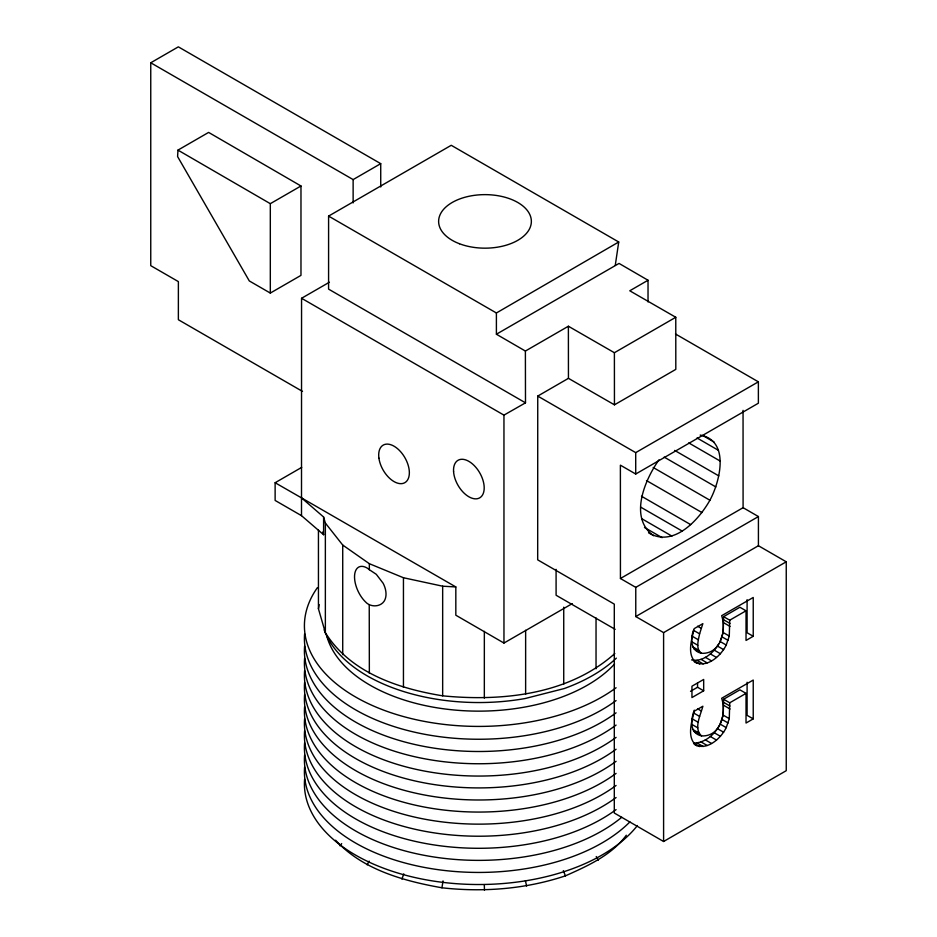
<?xml version="1.0" encoding="UTF-8"?>
<svg xmlns="http://www.w3.org/2000/svg" width="937" height="937" viewBox="0 0 937 937"><rect width="100%" height="100%" fill="white"/><g stroke="black" fill="none" stroke-linecap="round" stroke-linejoin="round"><path stroke-width="1.41" d="M380.727 186.978L380.727 163.659L178.346 46.85L150.752 62.779L150.752 265.663L178.381 281.615L178.37 319.728L302.522 391.42M301.503 515.666L275.127 500.44L275.127 482.731L301.527 497.898L323.605 517.013L323.605 534.722L301.503 515.666L301.562 298.282L329.402 282.224M614.824 653.534C568.654 694.75 501.963 701.672 442.662 695.828C398.366 688.59 350.356 672.754 325.362 632.674L325.362 523.057L323.605 517.013M328.594 216.096L328.582 289.123L525.493 402.828L525.388 351.047L496.399 334.228L496.399 312.981L618.725 242.004L451.247 145.294L328.594 216.096L496.399 312.981M342.719 654.67L342.719 545.053L325.362 523.057M403.449 687.36L403.449 577.742L369.354 563.699L342.719 545.053M442.662 695.828L442.662 586.199L403.449 577.742M484.335 698.135L484.347 631.362M525.634 694.153L525.634 630.273M496.399 334.228L619.052 263.426L648.029 280.245L629.769 290.786L675.776 317.28L675.811 369.377L614.449 404.831L568.443 378.337L537.744 396.082L537.686 559.846L614.297 604.131L614.297 813.035L663.595 841.496L786.248 770.682L786.248 561.802L758.42 545.732L635.766 616.546L635.766 587.37L620.435 578.504L620.388 465.174L635.719 474.017L758.384 403.203L758.373 381.827L675.483 333.982M563.734 684.127L563.734 607.188M596.037 668.749L596.037 617.94M648.029 301.937L648.029 280.245M369.342 569.708L367.702 568.396A21.715 11.279 64.6 0 0 354.573 575.482A21.715 11.279 64.6 0 0 365.512 601.905C370.209 607.199 379.86 607.328 384.065 601.343A21.469 14.266 51 0 0 383.151 583.282L376.287 574.311L369.342 569.708L369.354 563.699M177.96 150.119L177.597 156.584L249.312 280.948L270.313 293.07L300.976 275.373L300.976 185.983L208.623 132.41L177.96 150.119L270.313 203.68L270.313 293.07M694.223 661.721C706.732 668.948 720.916 655.865 726.234 645.031L720.096 641.494L723.141 632.51L723.598 616.663L739.89 607.246L746.028 610.795L746.028 640.439L753.231 636.282L753.231 597.466L721.666 615.691C726.69 630.683 720.588 654.342 701.532 653.3C690.382 650.969 690.346 638.929 693.474 630.296L699.599 633.834C698.44 639.842 695.301 649.165 701.532 653.3M726.234 645.031L729.279 636.047L729.724 620.2L723.598 616.663M694.223 744.318C706.732 751.533 720.916 738.461 726.234 727.627L720.096 724.078L723.141 715.107L723.598 699.248L739.89 689.843L746.028 693.38L746.028 723.036L753.231 718.878L753.231 680.051L721.666 698.276C726.702 713.28 720.588 736.939 701.532 735.896C689.035 733.202 690.85 719.241 694.305 710.152M726.234 727.627L729.279 718.644L729.724 702.797L723.598 699.248M701.532 735.896C693.31 728.389 700.618 715.212 702.855 706.24L694.165 711.253C691.846 721.912 686.212 737.688 696.683 745.735M648.545 532.813C673.34 547.887 698.651 520.211 709.906 500.229C720.084 481.431 730.263 440.589 700.208 435.073M615.258 265.417L618.725 242.004M335.575 840.208C362.619 869.735 403.683 880.991 441.936 887.784L443.037 880.909M325.362 632.674L318.451 608.839L319.154 604.588M699.599 633.834L702.855 623.644L694.165 628.657C691.846 639.315 686.212 655.104 696.683 663.138M401.938 879.152L403.777 873.858M367.175 864.839L369.178 861.126M691.553 659.894C702.773 662.295 713.49 652.937 718.796 643.789M699.693 746.613L693.567 743.064C704.683 743.111 714.486 734.713 719.452 725.238M658.957 459.856C644.855 479.826 628.504 517.798 653.593 535.73M626.326 835.23C611.533 855.317 587.616 865.905 565.433 875.849C525.68 889.084 483.469 892.422 441.936 887.784M340.002 845.818L341.665 843.569M270.313 203.68L300.976 185.983M150.752 62.779L353.132 179.588L380.727 163.659M275.127 482.731L301.702 467.376M525.388 351.047L568.384 326.228L614.391 352.722L675.776 317.28M537.744 396.082L635.708 452.63L758.373 381.827M301.527 497.898L455.827 586.937L455.827 615.211L503.965 643.051L572.284 603.604M620.435 578.504L743.088 507.69L743.053 410.347M635.766 587.37L758.42 516.556L743.088 507.69M635.766 616.546L663.595 632.616L786.248 561.802M729.724 620.2L746.028 610.795M690.51 691.319L697.55 687.254L703.675 690.792L703.675 679.442L691.951 686.212L691.951 697.561L703.675 690.792M729.724 702.797L746.028 693.38M301.562 298.282L503.954 415.126L525.493 402.828M442.662 586.199L455.827 586.937M695.406 732.347L698.229 732.511M702.68 435.459L714.029 442.006M697.023 437.966L718.445 450.334M688.765 442.92L720.272 461.109M674.663 450.416L718.784 475.879M664.181 457.104L715.856 486.935M653.183 467.481L709.906 500.229M646.483 480.552L701.954 512.562M641.47 496.223L690.628 524.591M640.685 507.128L682.288 531.138M641.658 518.641L671.911 536.105M644.48 527.484L662.131 537.674M753.231 636.282L747.094 632.744L747.094 599.668M723.844 619.896L729.97 623.433M723.926 622.882L730.052 626.431M723.141 632.51L729.279 636.047M721.994 636.855L728.119 640.393M697.585 626.232L701.274 628.364M717.508 646.097L723.633 649.634M692.127 636.2L698.264 639.748M714.334 650.208L720.471 653.757M691.658 641.704L697.796 645.242M710.351 653.921L716.489 657.458M692.548 646.753L698.674 650.29M693.696 648.603L699.834 652.14M705.327 657.294L711.452 660.831M701.04 659.355L707.177 662.892M697.093 660.398L703.218 663.946M693.567 660.48L699.693 664.017M615.164 629.348L556.098 595.253L556.086 569.356M753.231 718.878L747.094 715.341L747.094 682.265M723.844 702.481L729.97 706.029M723.926 705.479L730.052 709.016M723.141 715.107L729.279 718.644M721.994 719.452L728.119 722.989M697.585 708.829L701.274 710.96M693.474 712.893L699.599 716.43M717.508 728.681L723.633 732.23M692.127 718.796L698.264 722.333M714.334 732.804L720.471 736.341M691.658 724.301L697.796 727.838M710.351 736.505L716.489 740.054M692.548 729.349L698.674 732.886M693.696 731.2L699.834 734.737M705.327 739.879L711.452 743.428M701.04 741.94L707.177 745.489M697.093 742.994L703.218 746.531M596.237 856.535L598.38 860.166M563.348 870.637L565.433 875.849M322.808 531.982L323.605 534.722M525.423 880.616L526.571 886.074M484.312 884.587L484.452 890.15M635.708 452.63L635.719 474.017M614.391 352.722L614.449 404.831M568.384 326.228L568.443 378.337M369.237 604.845L369.354 673.328M758.42 516.556L758.42 545.732M697.55 682.991L697.55 687.254M663.595 632.616L663.595 841.496M503.954 415.126L503.965 643.051M353.132 179.588L353.132 202.907M318.439 530.049L318.451 608.839M324.19 629.887A157.931 91.182 0 0 0 525.013 698.557L564.203 688.554A161.094 93.009 0 0 0 616.347 658.125M614.531 664.028A153.797 88.792 0 0 1 453.426 709.93A153.797 88.792 0 0 1 326.861 636.328M616.077 687.746A174.317 100.646 0 0 1 391.174 712.799A174.317 100.646 0 0 1 317.444 587.593M629.91 821.901A174.317 100.646 0 0 1 429.837 868.4A174.317 100.646 0 0 1 304.607 767.016M616.077 700.571A174.317 100.646 0 0 1 418.066 732.957A174.317 100.646 0 0 1 304.607 633.822M616.077 797.539A174.317 100.646 0 0 1 418.066 829.924A174.317 100.646 0 0 1 304.607 730.79M616.077 749.237A174.317 100.646 0 0 1 418.066 781.622A174.317 100.646 0 0 1 304.607 682.487M637.429 825.52A174.317 100.646 0 0 1 437.802 881.705A174.317 100.646 0 0 1 304.607 779.092M616.077 725.074A174.317 100.646 0 0 1 418.066 757.459A174.317 100.646 0 0 1 304.607 658.324M616.077 761.312A174.317 100.646 0 0 1 418.066 793.698A174.317 100.646 0 0 1 304.607 694.563M616.077 773.388A174.317 100.646 0 0 1 418.066 805.773A174.317 100.646 0 0 1 304.607 706.639M621.758 817.263A174.317 100.646 0 0 1 422.575 855.001A174.317 100.646 0 0 1 304.607 754.941M616.077 712.823A174.317 100.646 0 0 1 418.066 745.208A174.317 100.646 0 0 1 304.607 646.073M616.077 809.615A174.317 100.646 0 0 1 418.066 842A174.317 100.646 0 0 1 304.607 742.865M616.077 737.384A174.317 100.646 0 0 1 418.066 769.769A174.317 100.646 0 0 1 304.607 670.634M616.077 785.464A174.317 100.646 0 0 1 418.066 817.849A174.317 100.646 0 0 1 304.607 718.714M378.911 458.123A21.68 12.521 60 0 0 403.8 483.164A21.68 12.521 60 0 0 399.361 450.369A21.68 12.521 60 0 0 378.911 458.123M453.578 471.616A21.68 12.521 60 0 0 477.542 498.671A21.68 12.521 60 0 0 475.481 466.907A21.68 12.521 60 0 0 453.578 471.616M459.458 243.749A46.381 26.775 0 0 0 531.279 222.994A46.381 26.775 0 0 0 464.237 197.461A46.381 26.775 0 0 0 459.458 243.749"/></g></svg>
